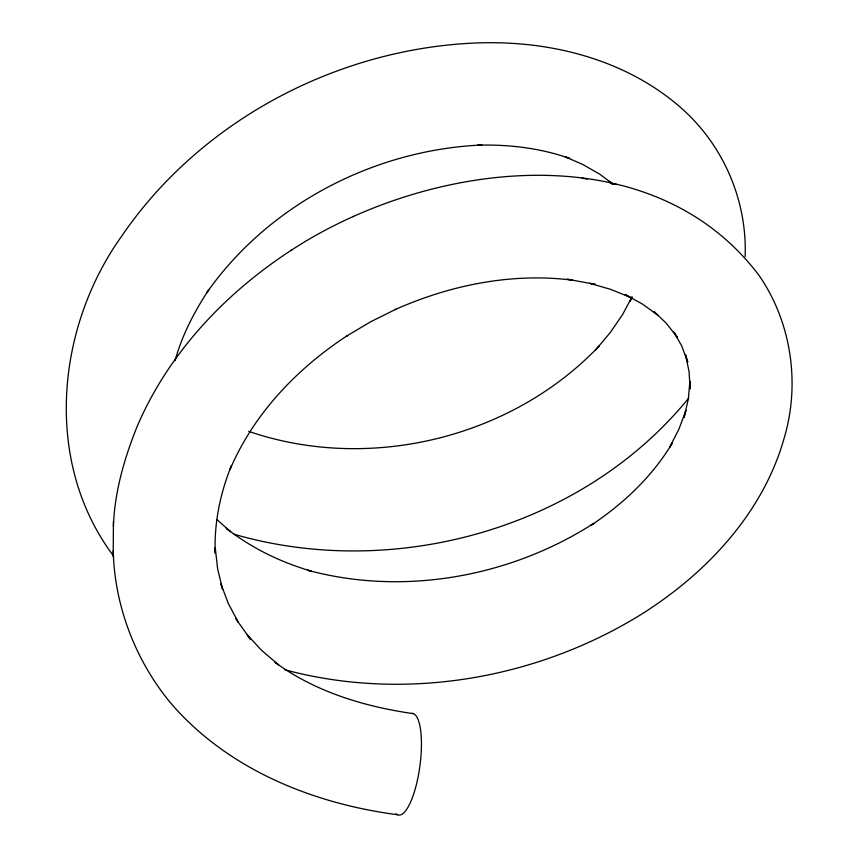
<?xml version="1.0" encoding="UTF-8"?>
<svg xmlns="http://www.w3.org/2000/svg" width="858" height="858" viewBox="0 0 858 858"><rect width="100%" height="100%" fill="white"/><g stroke="black" fill="none" stroke-linecap="round" stroke-linejoin="round"><path stroke-width="1.29" d="M397.511 814.725C312.215 803.571 226.437 768.779 169.787 701.962C135.092 659.512 114.607 605.737 113.213 550.89M113.417 526.469C114.532 492.106 124.249 458.719 136.926 426.952C168.136 353.657 224.796 293.5 291.087 250.386L291.741 249.978M113.181 556.392L113.449 521.16M175.107 360.585C181.993 335.188 194.401 311.626 208.805 289.714L206.735 292.76C268.79 204.29 374.453 149.721 481.864 145.013L477.82 145.152C508.901 144.369 540.25 148.026 569.669 158.43L564.875 156.703L582.732 164.446L600.021 174.367L613.32 184.363L609.362 181.306L612.162 184.052M631.456 297.844L630.029 301.512L632.035 297.029M631.928 297.061L622.726 314.328L610.424 332.346L595.795 349.785L599.259 345.956C511.54 438.234 369.047 472.726 248.659 431.349M688.77 398.058C582.571 528.571 394.412 580.684 234.137 534.266M291.087 250.386C426.351 161.701 649.688 130.523 759.051 275.439C791.462 322.361 800.407 383.794 784.105 438.288C763.91 509.984 710.982 568.414 649.817 608.805L646.943 610.799C541.162 678.464 406.703 702.498 284.899 669.787M352.992 216.624L353.603 216.345M413.556 713.695C364.65 706.692 315.626 691.998 275.332 662.548M582.142 178.164L587.151 179.097M611.389 183.515L616.881 184.534M275.15 662.44L278.7 664.864L261.894 650.654L247.276 634.856L250.59 639.542L236.433 619.594M216.967 519.583L230.523 531.767L226.276 528.271C251.405 548.048 280.566 562.162 311.197 571.128L307.711 570.238C403.957 596.256 510.167 576.962 593.682 523.423L590.819 525.418C623.219 503.957 652.219 476.63 672.297 443.114L669.54 447.458L678.989 429.011L685.939 410.371L684.073 417.438L688.309 399.195L689.896 381.199L690.111 389.006L689.06 371.503L685.456 354.558L687.762 362.055L681.692 345.913L673.841 331.949M235.564 618.382L238.299 622.243L228.378 603.614L220.903 583.923L222.587 589.339L217.632 568.833L215.251 547.758L215.229 553.26C214.017 523.187 220.206 493.232 231.521 465.433L229.89 469.809C253.55 413.985 296.997 368.511 347.318 335.639L346.675 336.046L370.774 321.707L395.806 309.277L395.206 309.556C450.429 284.963 512.022 272.554 572.372 280.148L567.363 279.215L595.27 284.352L589.778 283.333L610.842 289.414L630.33 297.351L624.978 294.476L642.385 304.022L657.85 315.197L653.957 311.529L666.194 323.155L677.134 337.097L674.495 332.893M113.749 556.252C43.093 462.698 55.791 327.306 122.394 235.167L124.453 232.121C203.443 119.337 337.709 49.067 474.721 43.039L478.764 42.9C550.225 40.53 624.71 59.202 679.675 106.682C722.704 143.661 747.339 199.893 745.13 256.596M412.108 713.33A51.319 14.479 -82.3 0 1 419.262 770.409A51.319 14.479 -82.3 0 1 396.16 813.834"/></g></svg>
